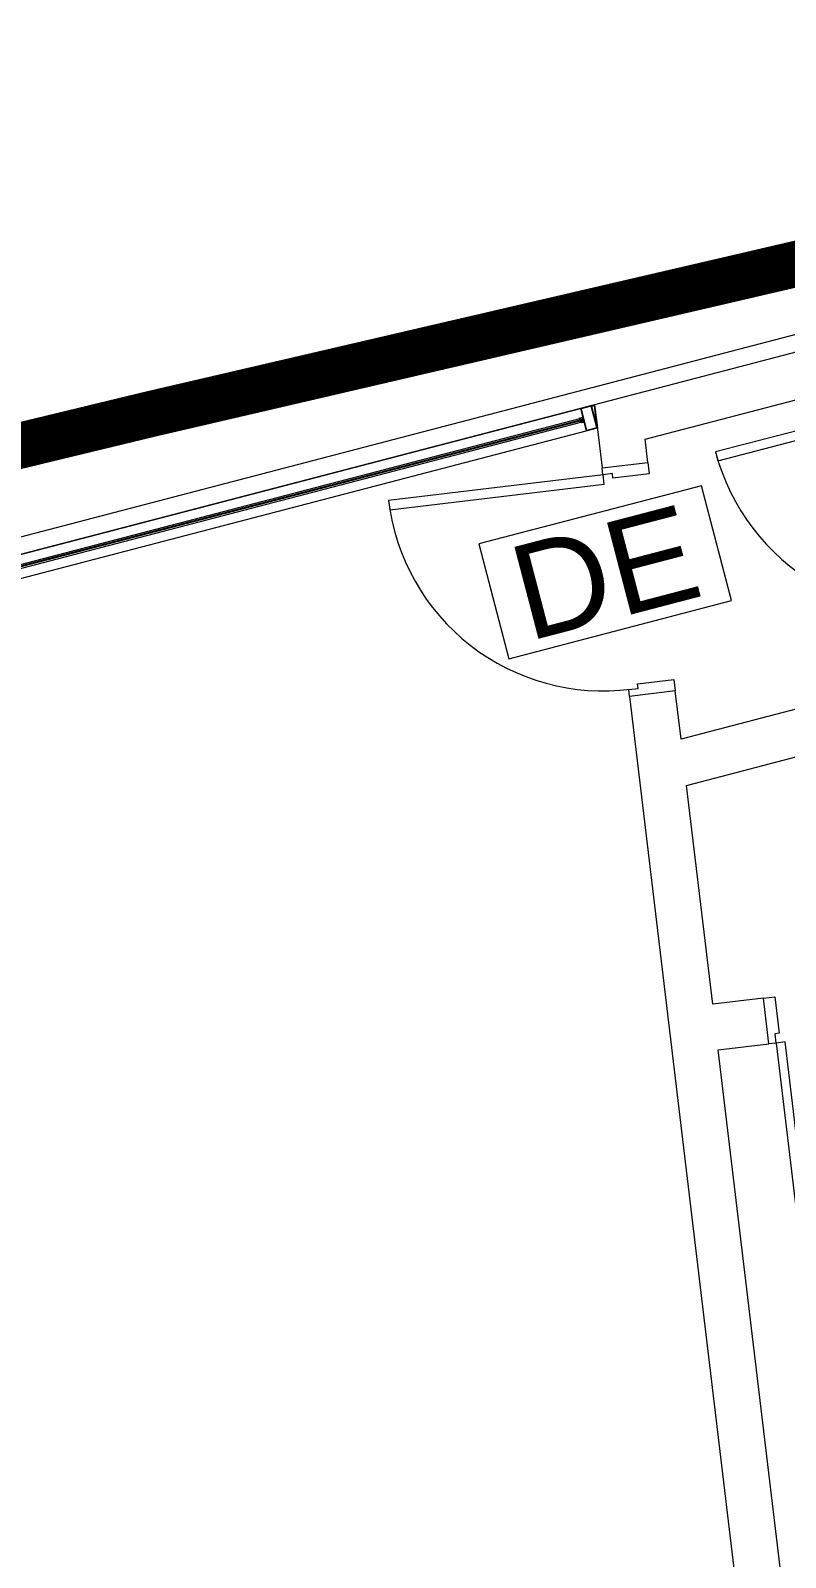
# Model space of a CAD drawing. Header units: millimetres. Extents: x -55734 to 116976, y -16290 to 119094.
# Drawn here: x 62019 to 65299, y 30909 to 37540 of the extents above; entities that cross this region are included whole.
import ezdxf
from ezdxf.enums import TextEntityAlignment as Align
from ezdxf.xclip import XClip

# ---------------------------------------------------------------- set-up
doc = ezdxf.new("R2010")
doc.units = ezdxf.units.MM
doc.header["$XCLIPFRAME"] = 0
doc.linetypes.add('HIDDEN2', pattern=[4.7625, 3.175, -1.5875])
for name, color, linetype, lineweight in [('@ color hatch', 7, 'Continuous', 13), ('CUA', 31, 'Continuous', 9), ('NET THAY 2', 55, 'Continuous', 5), ('NET-CAT', 3, 'Continuous', 15), ('NET-THAY', 2, 'Continuous', 9), ('Y-GHI CHU PCCC$0$Z-CT1-GHI CHU TT$0$KI-HIEU', 6, 'Continuous', 13)]:
    doc.layers.add(name, color=color, linetype=linetype, lineweight=lineweight)
doc.layers.add('CGXD', color=5, linetype='HIDDEN2')
doc.styles.add('Y-GHI CHU PCCC$0$Arial', font='arial_1.ttf')

# ---------------------------------------------------------------- blocks, each defined once
blk = doc.blocks.new('CUA 1 CANH MO - 2 - Type 1000-1152409-MẶT BẰNG TẦNG 1')
at = {"layer": 'CUA', "lineweight": 5}
for p, q in [((-398.5, -102.3), (-398.5, 97.7)), ((-398.5, 97.7), (-348.5, 97.7)), ((-348.5, 97.7), (-348.5, -61.3)), ((551.5, 97.7), (601.5, 97.7)), ((551.5, -61.3), (551.5, 97.7)), ((601.5, 97.7), (601.5, -102.3)), ((-368.5, -61.3), (-368.5, -102.3)), ((-348.5, -61.3), (-368.5, -61.3)), ((571.5, -61.3), (551.5, -61.3)), ((571.5, -102.3), (571.5, -61.3)), ((-368.5, -102.3), (-398.5, -102.3)), ((601.5, -102.3), (571.5, -102.3))]:
    blk.add_line(p, q, dxfattribs=at)
at = {"layer": 'CUA'}
for p, q in [((-327.5, -102.3), (-367.5, -102.3)), ((-367.5, -102.3), (-367.5, -1040.3)), ((-327.5, -1040.3), (-327.5, -102.3)), ((-367.5, -1040.3), (-327.5, -1040.3))]:
    blk.add_line(p, q, dxfattribs=at)
at = {"layer": 'CUA', "lineweight": 5}
blk.add_arc((-367.5, -102.3), 938, 270, 0.5, dxfattribs=at)
blk = doc.blocks.new('A$C1F0A2BF7')
at = {"layer": '@ color hatch', "ltscale": 0.5}
h = blk.add_hatch(dxfattribs=at)
h.set_pattern_fill('CROSS', color=139, scale=300)
h.set_pattern_definition([(0, (418126.44, 155406.3), (75, 75), [37.5, -112.5]), (90, (418145.19, 155387.55), (-75, 75), [37.5, -112.5])])
edge = h.paths.add_edge_path()
edge.add_line((100731, 69175.5), (117344.8, 73191.9))
edge.add_line((117344.8, 73191.9), (124832.7, 74932.4))
edge.add_line((124832.7, 74932.4), (131039.2, 76695.7))
edge.add_line((131039.2, 76695.7), (133013.3, 70495.4))
edge.add_arc((134613, 73608.5), 3500, 216.35249, 242.80246, ccw=False)
edge.add_arc((126156.4, 67384.6), 7000, 36.35249, 102.75231)
edge.add_line((124611.3, 74211.9), (103519, 68669.4))
edge.add_arc((102696.6, 72071.4), 3500, 235.83425, 283.59075, ccw=False)
at = {"layer": 'CGXD', "ltscale": 200, "const_width": 200, "elevation": 0}
blk.add_lwpolyline([(96759.2, 45314.9), (136491.9, 50242.4), (170213.8, 54174.3), (170585.9, 54217.7), (168911.8, 58286.3), (165478.7, 66500.9), (165408.7, 66480.5), (161217, 75348.6), (153561.1, 72890.8), (130418, 65461.2), (128403.5, 71788.7), (125832.2, 71058.2), (118267.2, 69299.8), (97389.2, 64252.5)], dxfattribs=at)
at = {"layer": 'NET-THAY', "lineweight": 9}
blk.add_line((125694.9, 70854, 0), (104145.5, 65223.6, 0), dxfattribs=at)
blk = doc.blocks.new('*U156')
for p, q in [((17781.3, 100, 0), (50, 100, 0)), ((17781.3, 0, 0), (50, 0, 0)), ((17768.3, 58.2, 0), (63, 58.2, 0)), ((17768.3, 41.7, 0), (63, 41.7, 0))]:
    blk.add_line(p, q)
at = {"ltscale": 100}
blk.add_line((50, 61, 0), (50, 39, 0), dxfattribs=at)
blk.add_line((50, 61, 0), (50, 39, 0), dxfattribs=at)
at = {"color": 1, "lineweight": 0, "ltscale": 10}
blk.add_line((56.6, 50, 0), (17774.7, 50, 0), dxfattribs=at)
at = {"ltscale": 25, "elevation": 0}
for points in [[(0, 0), (50, 0), (50, 100), (0, 100)], [(2, 2), (48, 2), (48, 98), (2, 98)]]:
    blk.add_lwpolyline(points, close=True, dxfattribs=at)
at = {"elevation": 0}
blk.add_lwpolyline([(50, 39), (50, 61), (62.5, 61, -0.414214), (63, 60.5), (63, 57, -0.414214), (62.5, 56.5, -0.414214), (62, 57), (62, 59.5, 0.414214), (61.5, 60), (51.5, 60, 0.414214), (51, 59.5), (51, 40.5, 0.414214), (51.5, 40), (61.5, 40, 0.414214), (62, 40.5), (62, 43, -0.414214), (62.5, 43.5, -0.414214), (63, 43), (63, 39.5, -0.414214), (62.5, 39), (50, 39)], format="xyb", dxfattribs=at)
blk.add_lwpolyline([(50, 40.5), (50, 59.5)], dxfattribs=at)
blk.add_lwpolyline([(50, 40.5), (50, 59.5)], dxfattribs=at)
blk.add_lwpolyline([(56.6, 52.3, 0.110226), (56.6, 52.2), (56.6, 47.8, 0.110226), (56.6, 47.7, 0.547587), (60.2, 47.2, -0.371535), (60.6, 47.2, 0.207699), (64.7, 47.4, -0.626616), (65, 47.3, -0.088099), (63, 41.9), (63, 44.1), (60.2, 44.1), (60.2, 42.9), (55.7, 46.5, -0.26277), (55.4, 46.9), (55.4, 50), (55.4, 53.1, -0.26277), (55.7, 53.5), (60.2, 57.1), (60.2, 55.9), (63, 55.9), (63, 58.1, -0.088099), (65, 52.7, -0.626616), (64.7, 52.6, 0.207699), (60.6, 52.8, -0.371535), (60.2, 52.8, 0.547587)], format="xyb", close=True)
blk.add_lwpolyline([(56.6, 47.5), (56.6, 52.5), (17774.7, 52.5), (17774.7, 47.5)], close=True)
blk = doc.blocks.new('Y-GHI CHU PCCC$0$A$C53D4240F')
at = {"color": 8, "ltscale": 30}
blk.add_lwpolyline([(-266.7, -137.5), (266.7, -137.5), (266.7, 137.5), (-266.7, 137.5)], close=True, dxfattribs=at)
at = {"color": 8, "style": 'Y-GHI CHU PCCC$0$Arial'}
blk.add_text('DE', height=220, dxfattribs=at).set_placement((0, 0), align=Align.MIDDLE_CENTER)

msp = doc.modelspace()

# ---------------------------------------------------------------- linework, layer by layer
at = {"layer": 'NET-CAT'}
for p, q in [((69961.4, 37351.5), (64469.6, 35914.6)), ((64688.9, 35765.3), (65869.5, 36074.1)), ((64469.6, 35914.6), (64502.3, 35641.2)), ((64700.9, 35665), (64688.9, 35765.3)), ((64502.3, 35641.2), (64700.9, 35665)), ((64869, 34261.9), (67798.1, 35028.3)), ((66198.6, 34816.5), (64844.9, 34462.3)), ((64819.8, 34672.1), (64621.2, 34648.3)), ((64621.2, 34648.3), (65105.3, 30607)), ((64844.9, 34462.3), (64819.8, 34672.1)), ((64982.8, 33311.6), (64869, 34261.9)), ((65203, 33338), (64982.8, 33311.6)), ((65226.8, 33139.5), (65203, 33338)), ((65006.6, 33113.1), (65226.8, 33139.5)), ((65280.1, 30829.4), (65006.6, 33113.1))]:
    msp.add_line(p, q, dxfattribs=at)

# ---------------------------------------------------------------- block references
at = {"layer": 'CUA'}
for p, rotation in [((66094.6, 35617.7), 284.6628127972318), ((64651.2, 35257.7), 276.8306492592329), ((65610.4, 33288.4), 6.830649259233359)]:
    msp.add_blockref('CUA 1 CANH MO - 2 - Type 1000-1152409-MẶT BẰNG TẦNG 1', p, dxfattribs=dict(at, rotation=rotation))

# ---------------------------------------------------------------- next in the draw order: block references
at = {"layer": 'NET THAY 2'}
ref = msp.add_blockref('A$C1F0A2BF7', (-55733.7, -33426.8, 0), dxfattribs=at)
XClip(ref).set_block_clipping_path([(-27462.6186291156, 51738.6749988016), (137958.5174097056, 152520.3806320981)])

# ---------------------------------------------------------------- next in the draw order: linework, layer by layer
at = {"layer": 'CUA'}
for points in [[(64469.6, 35914.6), (47201.3, 31414.9)], [(64456.3, 35911.2), (64469.6, 35914.6)], [(64456.8, 35909.2), (64467.8, 35912.1), (64479.6, 35814.2)], [(64469.6, 35914.6), (64481.6, 35814.4)]]:
    msp.add_lwpolyline(points, dxfattribs=at)

# ---------------------------------------------------------------- next in the draw order: block references
at = {"layer": 'CUA', "extrusion": (3.41822e-09, -1.66563e-09, 1), "rotation": 194.6051495133381}
msp.add_blockref('*U156', (64456.3, 35911.2, 0), dxfattribs=at)
at = {"layer": 'Y-GHI CHU PCCC$0$Z-CT1-GHI CHU TT$0$KI-HIEU', "color": 8, "xscale": 1.875, "yscale": 1.875, "zscale": 1.875, "rotation": 14.66149315930162}
msp.add_blockref('Y-GHI CHU PCCC$0$A$C53D4240F', (64514.8, 35187.5), dxfattribs=at)

doc.saveas('drawing.dxf')
